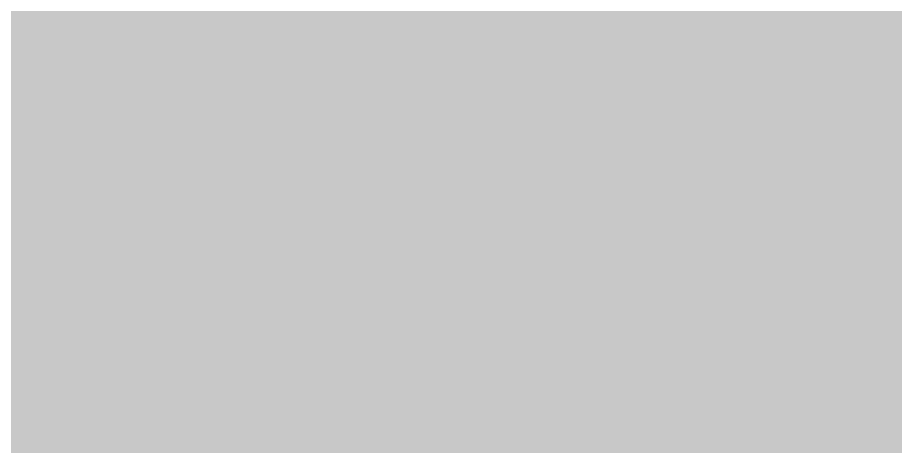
# Model space of a CAD drawing. Header units: millimetres. Extents: x -2 to 135, y -2 to 106.
# Drawn here: x 128.732 to 129.556, y 25.544 to 25.947 of the extents above; entities that cross this region are included whole.
import ezdxf

# ---------------------------------------------------------------- set-up
doc = ezdxf.new("R2010")
doc.units = ezdxf.units.MM
doc.header["$MEASUREMENT"] = 0
doc.layers.add('Bottom-Layer', color=7, linetype='Continuous', true_color=0x0000ff)
doc.layers.add('Top-Layer', color=7, linetype='Continuous', true_color=0xff0000)

msp = doc.modelspace()

# ---------------------------------------------------------------- hatches: boundary and pattern name
at = {"layer": 'Bottom-Layer'}
for points in [[(126.42373, 0.35814), (41.67627, 0.35814), (42.32022, 1.129), (42.80075, 2.01104), (43.09924, 2.9701), (43.20413, 3.96905), (43.11137, 4.9692), (42.82453, 5.93181), (42.35474, 6.81961), (41.72018, 7.59822), (40.94544, 8.23749), (40.0605, 8.71266), (39.09964, 9.00533), (38.10008, 9.10416), (37.10051, 9.00533), (36.13965, 8.71266), (35.25472, 8.23749), (34.47997, 7.59822), (33.84541, 6.81961), (33.37562, 5.93181), (33.08879, 4.9692), (32.99602, 3.96905), (33.10091, 2.9701), (33.3994, 2.01104), (33.87993, 1.129), (34.52388, 0.35814), (0.35814, 0.35814), (0.35814, 99.54206), (34.52388, 99.54206), (33.87993, 98.7712), (33.3994, 97.88916), (33.10091, 96.9301), (32.99602, 95.93115), (33.08879, 94.93101), (33.37562, 93.96839), (33.84541, 93.08059), (34.47997, 92.30198), (35.25472, 91.66271), (36.13965, 91.18754), (37.10051, 90.89487), (38.10008, 90.79604), (39.09964, 90.89487), (40.0605, 91.18754), (40.94544, 91.66271), (41.72018, 92.30198), (42.35474, 93.08059), (42.82453, 93.96839), (43.11137, 94.93101), (43.20413, 95.93115), (43.09924, 96.9301), (42.80075, 97.88916), (42.32022, 98.7712), (41.67627, 99.54206), (126.42407, 99.54206), (125.77903, 98.7696), (125.29808, 97.8856), (124.99993, 96.92441), (124.89616, 95.92341), (124.99082, 94.92151), (125.28021, 93.95765), (125.75309, 93.06931), (126.39108, 92.29101), (127.16938, 91.65302), (128.05772, 91.18014), (129.02158, 90.89075), (130.02348, 90.7961), (131.02448, 90.89986), (131.98567, 91.19801), (132.86967, 91.67896), (133.64213, 92.324), (133.64213, 7.57586), (132.8697, 8.22091), (131.98572, 8.70188), (131.02456, 9.00005), (130.02358, 9.10385), (129.02169, 9.00923), (128.05783, 8.71988), (127.16948, 8.24705), (126.39117, 7.6091), (125.75315, 6.83085), (125.28023, 5.94255), (124.99079, 4.97872), (124.89608, 3.97684), (124.99978, 2.97584), (125.29787, 2.01465), (125.77875, 1.13063)], [(128.38392, 19.17732), (128.44163, 18.8872), (128.60597, 18.64124), (129.86216, 17.38505), (129.92643, 17.31611), (129.98296, 17.24697), (130.03609, 17.17375), (130.08558, 17.09766), (130.13124, 17.01998), (130.14564, 16.99306), (130.25032, 16.59259), (130.49467, 16.25846), (130.84458, 16.03732), (131.25123, 15.96001), (131.75123, 15.96001), (132.1753, 16.04436), (132.53481, 16.28458), (132.77502, 16.64408), (132.85938, 17.06815), (132.77502, 17.49222), (132.53481, 17.85173), (132.1753, 18.09194), (131.75123, 18.17629), (131.32156, 18.17629), (131.2994, 18.18814), (131.22172, 18.2338), (131.14563, 18.28329), (131.07241, 18.33642), (131.00327, 18.39295), (130.93437, 18.45719), (129.9002, 19.49136), (129.9002, 26.09729), (130.55937, 26.75646), (130.88466, 26.57633), (131.25123, 26.51395), (131.75123, 26.51395), (132.1753, 26.5983), (132.53481, 26.83851), (132.77502, 27.19802), (132.85938, 27.62209), (132.77502, 28.04616), (132.53481, 28.40566), (132.1753, 28.64588), (131.75123, 28.73023), (131.25123, 28.73023), (130.81667, 28.64147), (130.45173, 28.3894), (130.40437, 28.38304), (130.3431, 28.38017), (130.05821, 28.32065), (129.81673, 28.15818), (128.60597, 26.94741), (128.44163, 26.70145), (128.38392, 26.41132)]]:
    msp.add_hatch(color=256, dxfattribs=at).paths.add_polyline_path(points)
at = {"layer": 'Top-Layer'}
msp.add_hatch(color=256, dxfattribs=at).paths.add_polyline_path([(126.42373, 0.35814), (41.67627, 0.35814), (42.32022, 1.129), (42.80075, 2.01104), (43.09924, 2.9701), (43.20413, 3.96905), (43.11137, 4.9692), (42.82453, 5.93181), (42.35474, 6.81961), (41.72018, 7.59822), (40.94544, 8.23749), (40.0605, 8.71266), (39.09964, 9.00533), (38.10008, 9.10416), (37.10051, 9.00533), (36.13965, 8.71266), (35.25472, 8.23749), (34.47997, 7.59822), (33.84541, 6.81961), (33.37562, 5.93181), (33.08879, 4.9692), (32.99602, 3.96905), (33.10091, 2.9701), (33.3994, 2.01104), (33.87993, 1.129), (34.52388, 0.35814), (0.35814, 0.35814), (0.35814, 99.54206), (34.52388, 99.54206), (33.87993, 98.7712), (33.3994, 97.88916), (33.10091, 96.9301), (32.99602, 95.93115), (33.08879, 94.93101), (33.37562, 93.96839), (33.84541, 93.08059), (34.47997, 92.30198), (35.25472, 91.66271), (36.13965, 91.18754), (37.10051, 90.89487), (38.10008, 90.79604), (39.09964, 90.89487), (40.0605, 91.18754), (40.94544, 91.66271), (41.72018, 92.30198), (42.35474, 93.08059), (42.82453, 93.96839), (43.11137, 94.93101), (43.20413, 95.93115), (43.09924, 96.9301), (42.80075, 97.88916), (42.32022, 98.7712), (41.67627, 99.54206), (126.42407, 99.54206), (125.77903, 98.7696), (125.29808, 97.8856), (124.99993, 96.92441), (124.89616, 95.92341), (124.99082, 94.92151), (125.28021, 93.95765), (125.75309, 93.06931), (126.39108, 92.29101), (127.16938, 91.65302), (128.05772, 91.18014), (129.02158, 90.89075), (130.02348, 90.7961), (131.02448, 90.89986), (131.98567, 91.19801), (132.86967, 91.67896), (133.64213, 92.324), (133.64213, 7.57586), (132.8697, 8.22091), (131.98572, 8.70188), (131.02456, 9.00005), (130.02358, 9.10385), (129.02169, 9.00923), (128.05783, 8.71988), (127.16948, 8.24705), (126.39117, 7.6091), (125.75315, 6.83085), (125.28023, 5.94255), (124.99079, 4.97872), (124.89608, 3.97684), (124.99978, 2.97584), (125.29787, 2.01465), (125.77875, 1.13063)])

# ---------------------------------------------------------------- linework, layer by layer
at = {"layer": 'Bottom-Layer', "const_width": 0.8}
msp.add_lwpolyline([(129.14206, 26.41132), (129.14206, 19.17732)], dxfattribs=at)

doc.saveas('drawing.dxf')
